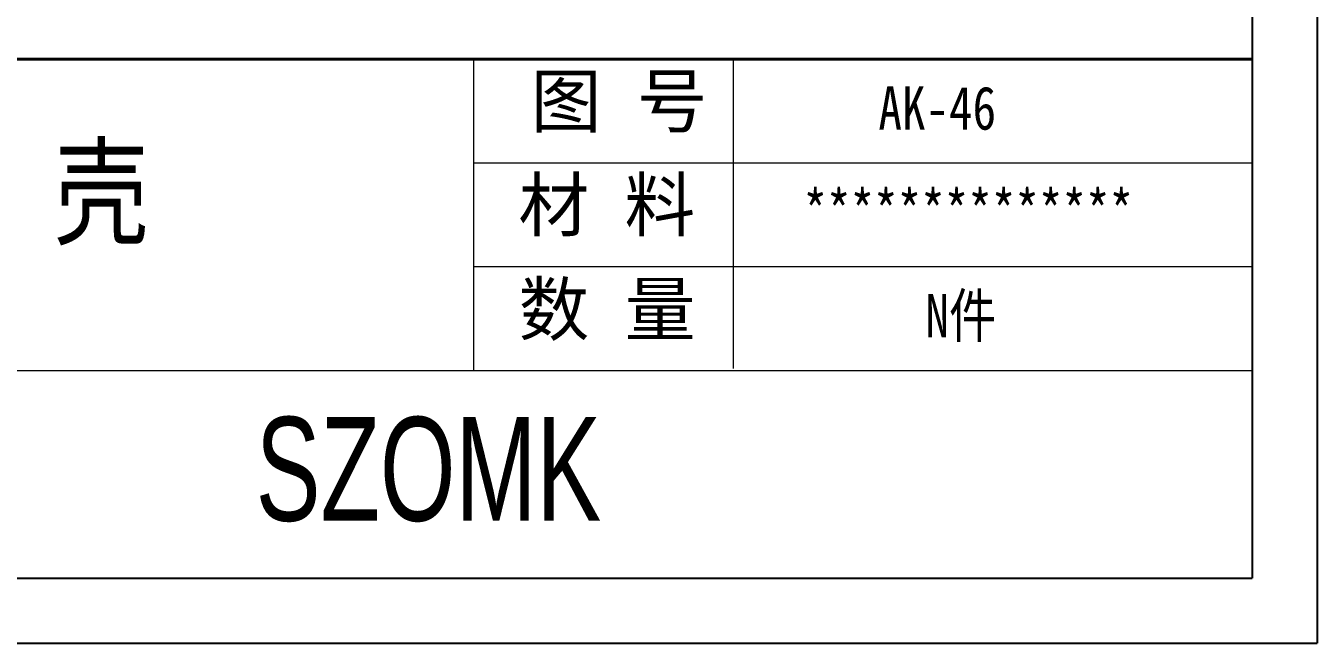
# Model space of a CAD drawing. Header units: inches. Extents: x 1561 to 2692, y 327 to 703.
# Drawn here: x 2514 to 2692.3, y 326.9 to 412.1 of the extents above; entities that cross this region are included whole.
import ezdxf

# ---------------------------------------------------------------- set-up
doc = ezdxf.new("R2010")
doc.units = ezdxf.units.IN
doc.header["$LTSCALE"] = 15
doc.layers.add('文字', color=81, linetype='Continuous')
doc.layers.add('粗实线', color=7, linetype='Continuous', lineweight=30)
doc.layers.add('细实线', color=3, linetype='Continuous', lineweight=9)
doc.styles.get("Standard").update_dxf_attribs({"font": 'txt', "bigfont": 'gbcbig.shx'})
doc.styles.add('宋体', font='', dxfattribs={"width": 0.8, "height": 3.5})
doc.styles.add('长仿宋', font='', dxfattribs={"width": 0.7, "height": 4})
doc.styles.get('宋体').set_extended_font_data('SimSun')
doc.styles.get('长仿宋').set_extended_font_data('SimSun')

msp = doc.modelspace()

# ---------------------------------------------------------------- linework, layer by layer
for p, q in [((2692.292, 703.141), (2692.292, 326.907)), ((2683.334, 694.183), (2683.334, 335.865)), ((2169.147, 335.865), (2683.334, 335.865)), ((2160.189, 326.907), (2692.292, 326.907))]:
    msp.add_line(p, q)
at = {"layer": '粗实线', "color": 7, "lineweight": 40}
msp.add_line((2683.334, 407.529), (2468.343, 407.529), dxfattribs=at)
at = {"layer": '细实线', "color": 7}
for p, q in [((2575.838, 407.529), (2575.838, 364.531)), ((2611.67, 407.529), (2611.67, 364.833)), ((2683.334, 393.196), (2575.838, 393.196)), ((2683.334, 378.864), (2575.838, 378.864)), ((2683.334, 364.531), (2360.848, 364.531))]:
    msp.add_line(p, q, dxfattribs=at)

# ---------------------------------------------------------------- texts
at = {"layer": '文字', "color": 0, "attachment_point": 1, "style": '宋体'}
for s, insert, char_height, width in [('{\\H1.111x;AK-46}', (2631.724, 403.785), 5.37477, 62.13839), ('上 壳', (2498.425, 395.156), 11.9439, 152.69892), ('{\\H1.111x;**************}', (2621.385, 389.452), 5.37477, 62.13839), ('{\\H1.111x;N件}', (2638.225, 375.12), 5.37477, 62.13839)]:
    msp.add_mtext(s, dxfattribs=dict(at, insert=insert, char_height=char_height, width=width))
at = {"layer": '粗实线', "insert": (2545.77, 358.137), "char_height": 14.33272, "width": 160.72731, "attachment_point": 1, "style": '长仿宋'}
msp.add_mtext('{\\fSTXinwei|b0|i0|c134|p2;SZOMK}', dxfattribs=at)
at = {"layer": '细实线', "color": 7, "char_height": 7.16636, "attachment_point": 1}
for s, insert, width in [('{\\fSimSun|b0|i0|c134|p54;图 号}', (2583.719, 405.353), 35.83181), ('{\\fSimSun|b0|i0|c134|p54;材 料   }', (2582.02, 391.021), 35.83181), ('{\\fSimSun|b0|i0|c134|p54;数 量}', (2582.055, 376.617), 32.37853)]:
    msp.add_mtext(s, dxfattribs=dict(at, insert=insert, width=width))

doc.saveas('drawing.dxf')
